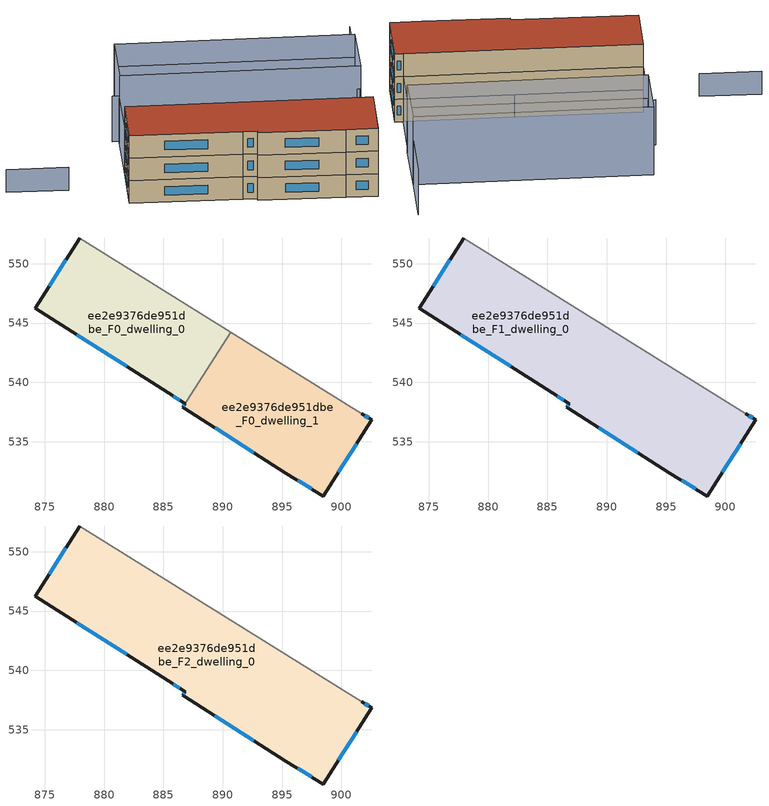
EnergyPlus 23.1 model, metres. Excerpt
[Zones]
ee2e9376de951dbe_F0_dwelling_0
 floor ground (EU_floor_Construction): 890.68,544.24 886.64,537.9 886.62,537.91 886.82,538.22 885.39,539.12 874.19,546.26 877.94,552.17 z0
 wall outside (EU_wall_Construction): 877.94,552.17 874.19,546.26 885.39,539.12 886.82,538.22 886.62,537.91 886.64,537.9 z0:3
 wall adiabatic (EU_wall_Construction): 890.68,544.24 877.94,552.17 z0:3
 wall to ee2e9376de951dbe_F0_dwelling_1 (EU_wall_Construction): 886.64,537.9 890.68,544.24 z0:3
 window (EU_Window_Construction): 885.83,538.84 886.37,538.5 / 877.68,544.03 881.9,541.34 / 876.77,550.33 875.36,548.1 / 886.76,538.12 886.68,538 z0.93:2.07
ee2e9376de951dbe_F0_dwelling_1
 floor ground (EU_floor_Construction): 901.71,537.37 902.56,536.85 898.46,530.42 895.33,532.35 886.64,537.9 890.68,544.24 z0
 wall outside (EU_wall_Construction): 886.64,537.9 895.33,532.35 898.46,530.42 902.56,536.85 901.71,537.37 z0:3
 wall adiabatic (EU_wall_Construction): 901.71,537.37 890.68,544.24 z0:3
 window (EU_Window_Construction): 902.29,537.01 901.97,537.21 / 899.73,532.43 901.28,534.85 / 896.3,531.75 897.48,531.03 / 889.34,536.17 892.62,534.08 z0.93:2.07
ee2e9376de951dbe_F1_dwelling_0
 floor to ee2e9376de951dbe_F0_dwelling_0 (EU_floor_Construction): 890.68,544.24 886.64,537.9 886.62,537.91 886.82,538.22 885.39,539.12 874.19,546.26 877.94,552.17 z3
 floor to ee2e9376de951dbe_F0_dwelling_1 (EU_floor_Construction): 901.71,537.37 902.56,536.85 898.46,530.42 895.33,532.35 886.64,537.9 890.68,544.24 z3
 wall outside (EU_wall_Construction): 877.94,552.17 874.19,546.26 885.39,539.12 886.82,538.22 886.62,537.91 895.33,532.35 898.46,530.42 902.56,536.85 901.71,537.37 z3:6
 wall adiabatic (EU_wall_Construction): 901.71,537.37 877.94,552.17 z3:6
 window (EU_Window_Construction): 896.3,531.75 897.48,531.03 / 889.33,536.18 892.61,534.08 / 886.76,538.12 886.68,538 / 885.83,538.84 886.37,538.5 / 877.68,544.03 881.9,541.34 / 876.77,550.33 875.36,548.1 / 902.29,537.01 901.97,537.21 / 899.73,532.43 901.28,534.85 z3.93:5.07
ee2e9376de951dbe_F2_dwelling_0
 floor to ee2e9376de951dbe_F1_dwelling_0 (EU_floor_Construction): 901.71,537.37 902.56,536.85 898.46,530.42 895.33,532.35 886.62,537.91 886.82,538.22 885.39,539.12 874.19,546.26 877.94,552.17 z6
 wall outside (EU_wall_Construction): 877.94,552.17 874.19,546.26 885.39,539.12 886.82,538.22 886.62,537.91 895.33,532.35 898.46,530.42 902.56,536.85 901.71,537.37 z6:9
 wall adiabatic (EU_wall_Construction): 901.71,537.37 877.94,552.17 z6:9
 window (EU_Window_Construction): 896.3,531.75 897.48,531.03 / 889.33,536.18 892.61,534.08 / 886.76,538.12 886.68,538 / 885.83,538.84 886.37,538.5 / 877.68,544.03 881.9,541.34 / 876.77,550.33 875.36,548.1 / 902.29,537.01 901.97,537.21 / 899.73,532.43 901.28,534.85 z6.93:8.07
 roof outside (EU_roof_Construction): 898.46,530.42 902.56,536.85 901.71,537.37 877.94,552.17 874.19,546.26 885.39,539.12 886.82,538.22 886.62,537.91 895.33,532.35 z9
shading: 913.61,556.34 909.73,550.1 / 909.73,550.1 885.97,564.86 / 882.19,558.89 881.46,559.36 / 901.72,537.37 877.94,552.17 / 877.94,552.17 881.89,558.52 / 881.89,558.52 905.67,543.72 / 905.67,543.72 901.72,537.37 z0:6; 905.76,543.67 881.88,558.38 / 881.88,558.38 885.89,564.9 / 885.89,564.9 909.78,550.19 / 909.78,550.19 905.76,543.67 z0:9; 870.49,553 864.27,556.9 z0:3
[Building]
EU S2 Campaign: North Axis=0; Terrain=City; Solar Distribution=FullExterior
[Site:Location]
Montreal-Trudeau.Intl.AP: Latitude=45.4667; Longitude=-73.75; Time Zone=-5; Elevation=36
[SizingPeriod:WeatherFileDays]
AnnualSizingPeriod: Begin Month=1; Begin Day of Month=1; End Month=12; End Day of Month=31; Day of Week for Start Day=Monday; Use Weather File Daylight Saving Period=No; Use Weather File Rain and Snow Indicators=No
[MATERIAL]
EU_InternalMass_Material: Roughness=MediumRough; Thickness=0.1; Conductivity=1; Density=1800; Specific Heat=900; Thermal Absorptance=0.9; Solar Absorptance=0.7; Visible Absorptance=0.7
[MATERIAL:NOMASS] Roughness=MediumRough; Thermal Absorptance=0.9; Solar Absorptance=0.7; Visible Absorptance=0.7
Name | Thermal Resistance
EU_wall_NoMass; EU_floor_NoMass | 1.36485
EU_roof_NoMass | 2.55992
[WINDOWMATERIAL:SIMPLEGLAZINGSYSTEM]
EU_Window_SimpleGlazing: UFactor=3.92339; Solar Heat Gain Coefficient=0.8; Visible Transmittance=0.8
[CONSTRUCTION]
EU_wall_Construction: EU_wall_NoMass
EU_roof_Construction: EU_roof_NoMass
EU_floor_Construction: EU_floor_NoMass
EU_Window_Construction: EU_Window_SimpleGlazing
EU_InternalMass_Construction: EU_InternalMass_Material
[ZONE] Type=1; Multiplier=1; Ceiling Height=autocalculate; Floor Area=autocalculate; Part of Total Floor Area=Yes
Name | Volume
ee2e9376de951dbe_F0_dwelling_0 | 318.461
ee2e9376de951dbe_F1_dwelling_0; ee2e9376de951dbe_F2_dwelling_0 | 636.901
ee2e9376de951dbe_F0_dwelling_1 | 318.458
[INTERNALMASS] Construction=EU_InternalMass_Construction
Name | Zone or ZoneList | Surface Area
ee2e9376de951dbe_F0_dwelling_0_EU_InternalMass | ee2e9376de951dbe_F0_dwelling_0 | 106.154
ee2e9376de951dbe_F0_dwelling_1_EU_InternalMass | ee2e9376de951dbe_F0_dwelling_1 | 106.153
ee2e9376de951dbe_F1_dwelling_0_EU_InternalMass | ee2e9376de951dbe_F1_dwelling_0 | 212.301
ee2e9376de951dbe_F2_dwelling_0_EU_InternalMass | ee2e9376de951dbe_F2_dwelling_0 | 212.301
[OTHEREQUIPMENT] Fuel Type=Electricity; Design Level Calculation Method=Watts/Area; Power per Zone Floor Area=1; Fraction Latent=0; Fraction Radiant=0; Fraction Lost=0; Carbon Dioxide Generation Rate=0; EndUse Subcategory=EU_Step8_InternalGains
Name | Zone or ZoneList or Space or SpaceList | Schedule
EU_Step8_InternalGain_ee2e9376de951dbe_F0_dwelling_0_f000 | ee2e9376de951dbe_F0_dwelling_0 | EU_Step8_GainSchedule_ee2e9376de951dbe_F0_dwelling_0_f000
EU_Step8_InternalGain_ee2e9376de951dbe_F0_dwelling_1_f000 | ee2e9376de951dbe_F0_dwelling_1 | EU_Step8_GainSchedule_ee2e9376de951dbe_F0_dwelling_1_f000
EU_Step8_InternalGain_ee2e9376de951dbe_F1_dwelling_0_f000 | ee2e9376de951dbe_F1_dwelling_0 | EU_Step8_GainSchedule_ee2e9376de951dbe_F1_dwelling_0_f000
EU_Step8_InternalGain_ee2e9376de951dbe_F2_dwelling_0_f000 | ee2e9376de951dbe_F2_dwelling_0 | EU_Step8_GainSchedule_ee2e9376de951dbe_F2_dwelling_0_f000
[ZONEVENTILATION:DESIGNFLOWRATE] Schedule=EU_AlwaysOn; Design Flow Rate Calculation Method=AirChanges/Hour; Air Changes per Hour=0.860309; Ventilation Type=Natural; Fan Pressure Rise=0; Fan Total Efficiency=1; Constant Term Coefficient=1; Temperature Term Coefficient=0; Velocity Term Coefficient=0; Velocity Squared Term Coefficient=0; Minimum Indoor Temperature=-100; Maximum Indoor Temperature=100; Delta Temperature=-100; Minimum Outdoor Temperature=-100; Maximum Outdoor Temperature=100; Maximum Wind Speed=40
Name | Zone or ZoneList or Space or SpaceList
EU_ConstantAir_ee2e9376de951dbe_F0_dwelling_0 | ee2e9376de951dbe_F0_dwelling_0
EU_ConstantAir_ee2e9376de951dbe_F0_dwelling_1 | ee2e9376de951dbe_F0_dwelling_1
EU_ConstantAir_ee2e9376de951dbe_F1_dwelling_0 | ee2e9376de951dbe_F1_dwelling_0
EU_ConstantAir_ee2e9376de951dbe_F2_dwelling_0 | ee2e9376de951dbe_F2_dwelling_0
[HVACTEMPLATE:THERMOSTAT] Constant Heating Setpoint=20; Constant Cooling Setpoint=50
EU_HeatOnly_ee2e9376de951dbe_F0_dwelling_0; EU_HeatOnly_ee2e9376de951dbe_F0_dwelling_1; EU_HeatOnly_ee2e9376de951dbe_F1_dwelling_0; EU_HeatOnly_ee2e9376de951dbe_F2_dwelling_0
[HVACTEMPLATE:ZONE:IDEALLOADSAIRSYSTEM] System Availability Schedule=EU_AlwaysOn; Maximum Heating Supply Air Temperature=50; Minimum Cooling Supply Air Temperature=13; Maximum Heating Supply Air Humidity Ratio=0.0156; Minimum Cooling Supply Air Humidity Ratio=0.0077; Heating Limit=NoLimit; Cooling Limit=NoLimit; Heating Availability Schedule=EU_AlwaysOn; Cooling Availability Schedule=EU_CoolingOff; Dehumidification Control Type=ConstantSensibleHeatRatio; Cooling Sensible Heat Ratio=0.7; Dehumidification Setpoint=60; Humidification Control Type=None; Humidification Setpoint=30; Outdoor Air Method=None; Outdoor Air Flow Rate per Person=0.00944; Outdoor Air Flow Rate per Zone Floor Area=0; Outdoor Air Flow Rate per Zone=0; Demand Controlled Ventilation Type=None; Outdoor Air Economizer Type=NoEconomizer; Heat Recovery Type=None; Sensible Heat Recovery Effectiveness=0.7; Latent Heat Recovery Effectiveness=0.65
Name | Template Thermostat
ee2e9376de951dbe_F0_dwelling_0 | EU_HeatOnly_ee2e9376de951dbe_F0_dwelling_0
ee2e9376de951dbe_F0_dwelling_1 | EU_HeatOnly_ee2e9376de951dbe_F0_dwelling_1
ee2e9376de951dbe_F1_dwelling_0 | EU_HeatOnly_ee2e9376de951dbe_F1_dwelling_0
ee2e9376de951dbe_F2_dwelling_0 | EU_HeatOnly_ee2e9376de951dbe_F2_dwelling_0
[SIZING:ZONE] Zone Cooling Design Supply Air Temperature Input Method=SupplyAirTemperature; Zone Cooling Design Supply Air Temperature=13; Zone Heating Design Supply Air Temperature Input Method=SupplyAirTemperature; Zone Heating Design Supply Air Temperature=50; Zone Cooling Design Supply Air Humidity Ratio=0.008; Zone Heating Design Supply Air Humidity Ratio=0.008; Cooling Design Air Flow Method=DesignDay; Cooling Design Air Flow Rate=0; Cooling Minimum Air Flow per Zone Floor Area=0.000762; Cooling Minimum Air Flow=0; Cooling Minimum Air Flow Fraction=0.2; Heating Design Air Flow Method=DesignDay; Heating Design Air Flow Rate=0; Heating Maximum Air Flow per Zone Floor Area=0.002032; Heating Maximum Air Flow=0.141576; Heating Maximum Air Flow Fraction=0.3; Account for Dedicated Outdoor Air System=No; Dedicated Outdoor Air System Control Strategy=NeutralSupplyAir; Dedicated Outdoor Air Low Setpoint Temperature for Design=autosize; Dedicated Outdoor Air High Setpoint Temperature for Design=autosize; Zone Load Sizing Method=Sensible Load Only No Latent Load; Zone Latent Cooling Design Supply Air Humidity Ratio Input Method=HumidityRatioDifference; Zone Cooling Design Supply Air Humidity Ratio Difference=0.005; Zone Latent Heating Design Supply Air Humidity Ratio Input Method=HumidityRatioDifference; Zone Humidification Design Supply Air Humidity Ratio Difference=0.005
ee2e9376de951dbe_F0_dwelling_0; ee2e9376de951dbe_F0_dwelling_1; ee2e9376de951dbe_F1_dwelling_0; ee2e9376de951dbe_F2_dwelling_0
[SCHEDULE:CONSTANT]
Name | Hourly Value
EU_AlwaysOn | 1
EU_CoolingOff | 0
[SCHEDULE:FILE] Column Number=1; Rows to Skip at Top=0; Number of Hours of Data=8760; Column Separator=Comma; Interpolate to Timestep=No; Minutes per Item=60; Adjust Schedule for Daylight Savings=Yes
Name | File
EU_Step8_GainSchedule_ee2e9376de951dbe_F0_dwelling_0_f000 | ../../schedules/ee2e9376de951dbe/ee2e9376de951dbe_F0_dwelling_0_f000_gain.csv
EU_Step8_GainSchedule_ee2e9376de951dbe_F0_dwelling_1_f000 | ../../schedules/ee2e9376de951dbe/ee2e9376de951dbe_F0_dwelling_1_f000_gain.csv
EU_Step8_GainSchedule_ee2e9376de951dbe_F1_dwelling_0_f000 | ../../schedules/ee2e9376de951dbe/ee2e9376de951dbe_F1_dwelling_0_f000_gain.csv
EU_Step8_GainSchedule_ee2e9376de951dbe_F2_dwelling_0_f000 | ../../schedules/ee2e9376de951dbe/ee2e9376de951dbe_F2_dwelling_0_f000_gain.csv
